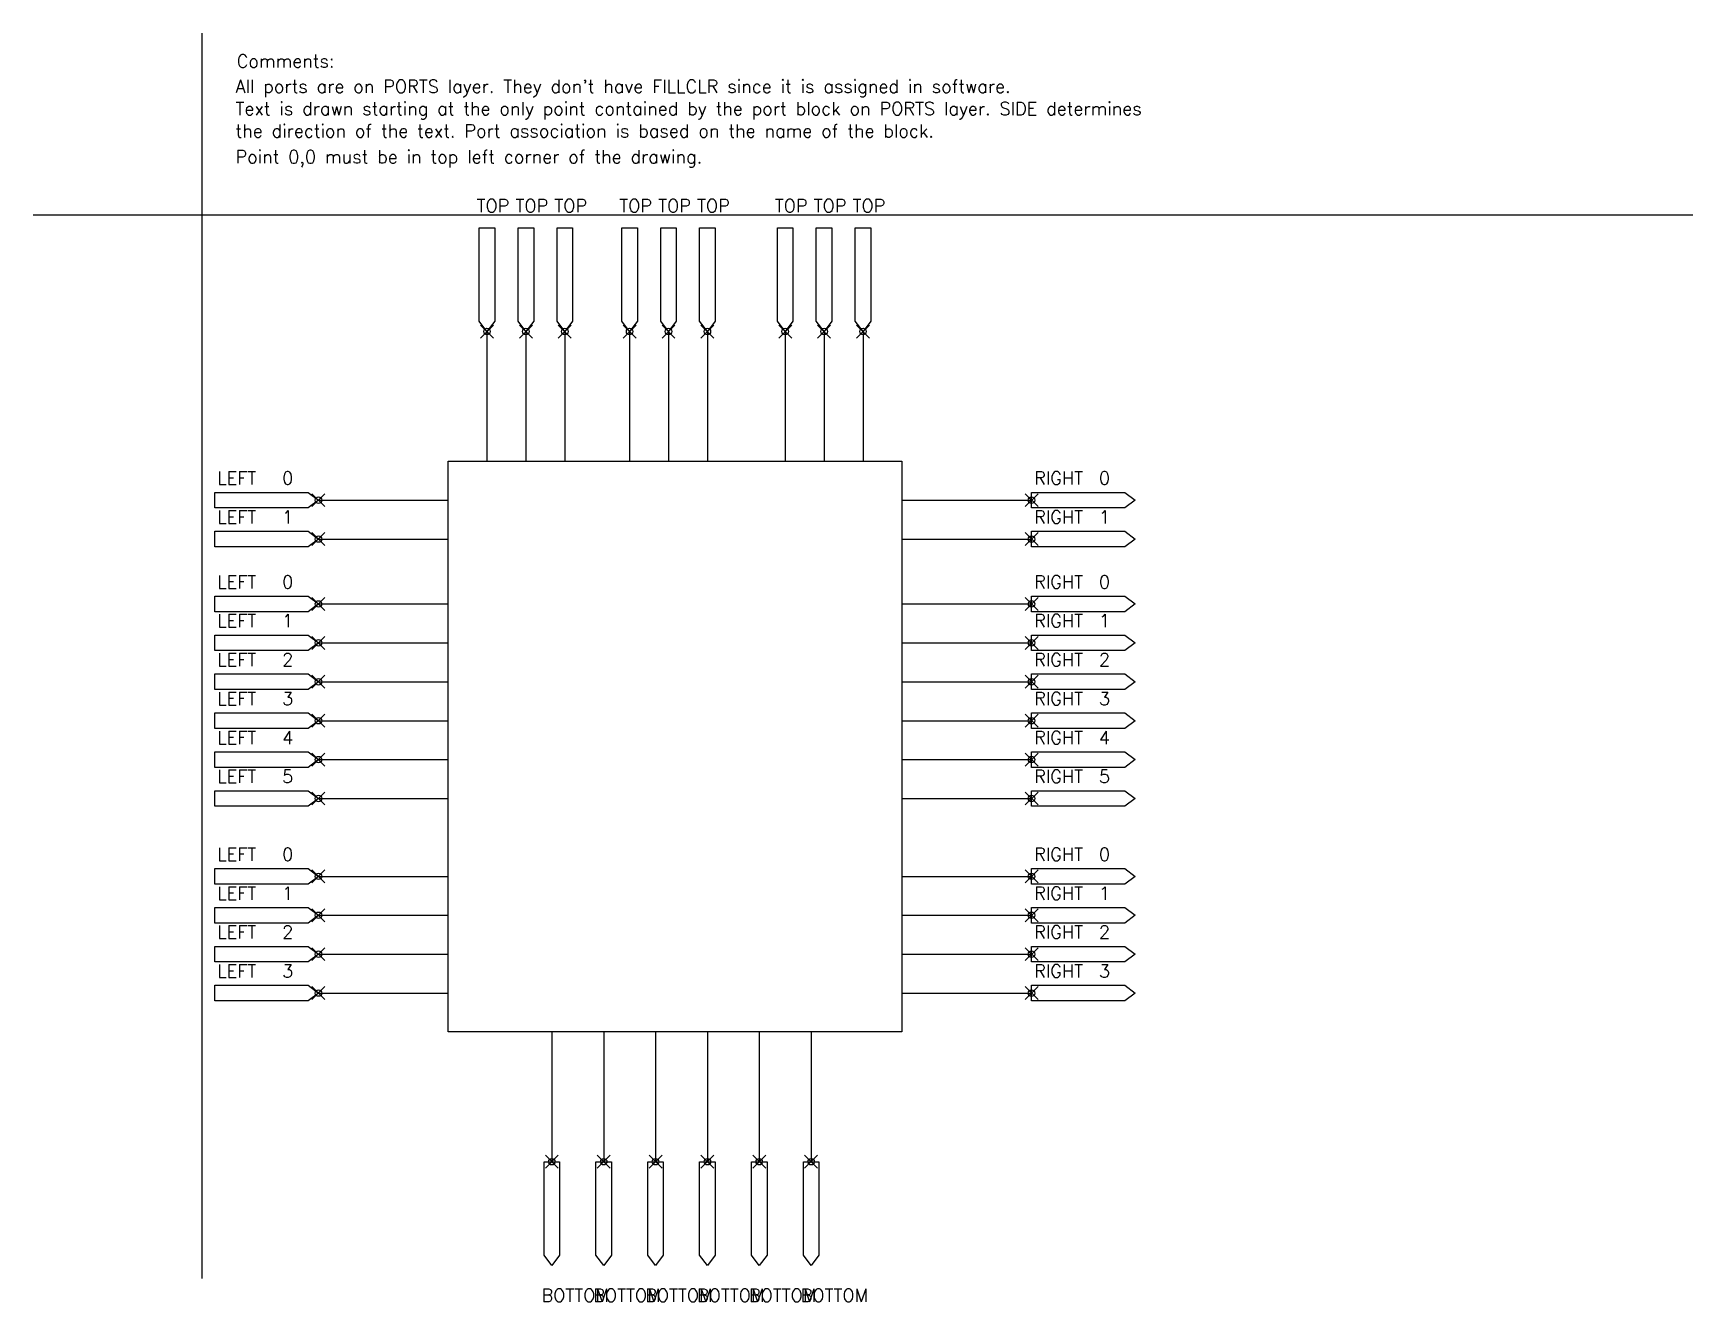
# Model space of a CAD drawing. Extents: x -130 to 1150, y -838 to 140.
import ezdxf

# ---------------------------------------------------------------- set-up
doc = ezdxf.new("R2010")
doc.units = 0
doc.header["$PDMODE"] = 35
doc.header["$PDSIZE"] = 5
for name, color, linetype in [('COMMENT', 254, 'CONTINUOUS'), ('DETAIL_MEDIUM', 182, 'CONTINUOUS'), ('PORTS', 188, 'CONTINUOUS')]:
    doc.layers.add(name, color=color, linetype=linetype)
doc.styles.add('SIMPLEX', font='simplex')
doc.styles.get("Standard").update_dxf_attribs({"font": 'txt.shx'})

# ---------------------------------------------------------------- blocks, each defined once
blk = doc.blocks.new('PLL_YGR_C_ENA', base_point=(10, -340))
at = {"layer": 'DETAIL_MEDIUM', "linetype": 'CONTINUOUS'}
blk.add_line((90, -330), (190, -330), dxfattribs=at)
at = {"layer": 'PORTS', "linetype": 'CONTINUOUS'}
blk.add_lwpolyline([(90, -330), (82, -336), (10, -336), (10, -324), (82, -324), (90, -330)], close=True, dxfattribs=at)
blk.add_point((90, -330), dxfattribs=at)
at = {"layer": 'PORTS', "linetype": 'CONTINUOUS', "style": 'SIMPLEX'}
for tag, p in [('SIDE', (12, -318)), ('INDEX', (62, -318))]:
    blk.add_attdef(tag, p, '', height=10, dxfattribs=at)
blk = doc.blocks.new('PLL_YGR_E_ENA', base_point=(10, -540))
at = {"layer": 'DETAIL_MEDIUM', "linetype": 'CONTINUOUS'}
blk.add_line((90, -530), (190, -530), dxfattribs=at)
at = {"layer": 'PORTS', "linetype": 'CONTINUOUS'}
blk.add_lwpolyline([(90, -530), (82, -536), (10, -536), (10, -524), (82, -524), (90, -530)], close=True, dxfattribs=at)
blk.add_point((90, -530), dxfattribs=at)
at = {"layer": 'PORTS', "linetype": 'CONTINUOUS', "style": 'SIMPLEX'}
for tag, p in [('SIDE', (12, -518)), ('INDEX', (62, -518))]:
    blk.add_attdef(tag, p, '', height=10, dxfattribs=at)
blk = doc.blocks.new('PLL_YGR_PLL_ENA', base_point=(210, -230))
at = {"layer": 'DETAIL_MEDIUM', "linetype": 'CONTINUOUS'}
blk.add_line((220, -130), (220, -230), dxfattribs=at)
at = {"layer": 'PORTS', "linetype": 'CONTINUOUS'}
blk.add_lwpolyline([(220, -130), (214, -122), (214, -50), (226, -50), (226, -122), (220, -130)], close=True, dxfattribs=at)
blk.add_point((220, -130), dxfattribs=at)
at = {"layer": 'PORTS', "linetype": 'CONTINUOUS', "style": 'SIMPLEX'}
blk.add_attdef('SIDE', (212, -38), '', height=10, dxfattribs=at)
blk = doc.blocks.new('PLL_YGR_ARESET', base_point=(240, -230))
at = {"layer": 'DETAIL_MEDIUM', "linetype": 'CONTINUOUS'}
blk.add_line((250, -130), (250, -230), dxfattribs=at)
at = {"layer": 'PORTS', "linetype": 'CONTINUOUS'}
blk.add_lwpolyline([(250, -130), (244, -122), (244, -50), (256, -50), (256, -122), (250, -130)], close=True, dxfattribs=at)
blk.add_point((250, -130), dxfattribs=at)
at = {"layer": 'PORTS', "linetype": 'CONTINUOUS', "style": 'SIMPLEX'}
blk.add_attdef('SIDE', (242, -38), '', height=10, dxfattribs=at)
blk = doc.blocks.new('PLL_YGR_PFDENA', base_point=(270, -230))
at = {"layer": 'DETAIL_MEDIUM', "linetype": 'CONTINUOUS'}
blk.add_line((280, -130), (280, -230), dxfattribs=at)
at = {"layer": 'PORTS', "linetype": 'CONTINUOUS'}
blk.add_lwpolyline([(280, -130), (274, -122), (274, -50), (286, -50), (286, -122), (280, -130)], close=True, dxfattribs=at)
blk.add_point((280, -130), dxfattribs=at)
at = {"layer": 'PORTS', "linetype": 'CONTINUOUS', "style": 'SIMPLEX'}
blk.add_attdef('SIDE', (272, -38), '', height=10, dxfattribs=at)
blk = doc.blocks.new('PLL_YGR_SCANCLK', base_point=(300, -230))
at = {"layer": 'DETAIL_MEDIUM', "linetype": 'CONTINUOUS'}
blk.add_line((310, -130), (310, -230), dxfattribs=at)
at = {"layer": 'PORTS', "linetype": 'CONTINUOUS'}
blk.add_lwpolyline([(310, -130), (304, -122), (304, -50), (316, -50), (316, -122), (310, -130)], close=True, dxfattribs=at)
blk.add_point((310, -130), dxfattribs=at)
at = {"layer": 'PORTS', "linetype": 'CONTINUOUS', "style": 'SIMPLEX'}
blk.add_attdef('SIDE', (302, -38), '', height=10, dxfattribs=at)
blk = doc.blocks.new('PLL_YGR_SCANACLR', base_point=(330, -230))
at = {"layer": 'DETAIL_MEDIUM', "linetype": 'CONTINUOUS'}
blk.add_line((340, -130), (340, -230), dxfattribs=at)
at = {"layer": 'PORTS', "linetype": 'CONTINUOUS'}
blk.add_lwpolyline([(340, -130), (334, -122), (334, -50), (346, -50), (346, -122), (340, -130)], close=True, dxfattribs=at)
blk.add_point((340, -130), dxfattribs=at)
at = {"layer": 'PORTS', "linetype": 'CONTINUOUS', "style": 'SIMPLEX'}
blk.add_attdef('SIDE', (332, -38), '', height=10, dxfattribs=at)
blk = doc.blocks.new('PLL_YGR_SCANDATA', base_point=(360, -230))
at = {"layer": 'DETAIL_MEDIUM', "linetype": 'CONTINUOUS'}
blk.add_line((370, -130), (370, -230), dxfattribs=at)
at = {"layer": 'PORTS', "linetype": 'CONTINUOUS'}
blk.add_lwpolyline([(370, -130), (364, -122), (364, -50), (376, -50), (376, -122), (370, -130)], close=True, dxfattribs=at)
blk.add_point((370, -130), dxfattribs=at)
at = {"layer": 'PORTS', "linetype": 'CONTINUOUS', "style": 'SIMPLEX'}
blk.add_attdef('SIDE', (362, -38), '', height=10, dxfattribs=at)
blk = doc.blocks.new('PLL_YGR_CLKSWITCH', base_point=(390, -230))
at = {"layer": 'DETAIL_MEDIUM', "linetype": 'CONTINUOUS'}
blk.add_line((400, -130), (400, -230), dxfattribs=at)
at = {"layer": 'PORTS', "linetype": 'CONTINUOUS'}
blk.add_lwpolyline([(400, -130), (394, -122), (394, -50), (406, -50), (406, -122), (400, -130)], close=True, dxfattribs=at)
blk.add_point((400, -130), dxfattribs=at)
at = {"layer": 'PORTS', "linetype": 'CONTINUOUS', "style": 'SIMPLEX'}
blk.add_attdef('SIDE', (392, -38), '', height=10, dxfattribs=at)
blk = doc.blocks.new('PLL_YGR_FBIN', base_point=(420, -230))
at = {"layer": 'DETAIL_MEDIUM', "linetype": 'CONTINUOUS'}
blk.add_line((430, -130), (430, -230), dxfattribs=at)
at = {"layer": 'PORTS', "linetype": 'CONTINUOUS'}
blk.add_lwpolyline([(430, -130), (424, -122), (424, -50), (436, -50), (436, -122), (430, -130)], close=True, dxfattribs=at)
blk.add_point((430, -130), dxfattribs=at)
at = {"layer": 'PORTS', "linetype": 'CONTINUOUS', "style": 'SIMPLEX'}
blk.add_attdef('SIDE', (422, -38), '', height=10, dxfattribs=at)
blk = doc.blocks.new('PLL_YGR_COMPARATOR', base_point=(450, -230))
at = {"layer": 'DETAIL_MEDIUM', "linetype": 'CONTINUOUS'}
blk.add_line((460, -130), (460, -230), dxfattribs=at)
at = {"layer": 'PORTS', "linetype": 'CONTINUOUS'}
blk.add_lwpolyline([(460, -130), (454, -122), (454, -50), (466, -50), (466, -122), (460, -130)], close=True, dxfattribs=at)
blk.add_point((460, -130), dxfattribs=at)
at = {"layer": 'PORTS', "linetype": 'CONTINUOUS', "style": 'SIMPLEX'}
blk.add_attdef('SIDE', (452, -38), '', height=10, dxfattribs=at)
blk = doc.blocks.new('PLL_YGR_C', base_point=(660, -270))
at = {"layer": 'DETAIL_MEDIUM', "linetype": 'CONTINUOUS'}
blk.add_line((660, -260), (760, -260), dxfattribs=at)
at = {"layer": 'PORTS', "linetype": 'CONTINUOUS'}
blk.add_lwpolyline([(840, -260), (832, -266), (760, -266), (760, -254), (832, -254), (840, -260)], close=True, dxfattribs=at)
blk.add_point((760, -260), dxfattribs=at)
at = {"layer": 'PORTS', "linetype": 'CONTINUOUS', "style": 'SIMPLEX'}
for tag, p in [('SIDE', (762, -248)), ('INDEX', (812, -248))]:
    blk.add_attdef(tag, p, '', height=10, rotation=0, dxfattribs=at)
blk = doc.blocks.new('PLL_YGR_E', base_point=(660, -460))
at = {"layer": 'DETAIL_MEDIUM', "linetype": 'CONTINUOUS'}
blk.add_line((660, -450), (760, -450), dxfattribs=at)
at = {"layer": 'PORTS', "linetype": 'CONTINUOUS'}
blk.add_lwpolyline([(840, -450), (832, -456), (760, -456), (760, -444), (832, -444), (840, -450)], close=True, dxfattribs=at)
blk.add_point((760, -450), dxfattribs=at)
at = {"layer": 'PORTS', "linetype": 'CONTINUOUS', "style": 'SIMPLEX'}
for tag, p in [('SIDE', (762, -438)), ('INDEX', (812, -438))]:
    blk.add_attdef(tag, p, '', height=10, rotation=0, dxfattribs=at)
blk = doc.blocks.new('PLL_YGR_SCANDATAOUT', base_point=(260, -860))
at = {"layer": 'DETAIL_MEDIUM', "linetype": 'CONTINUOUS'}
blk.add_line((270, -680), (270, -780), dxfattribs=at)
at = {"layer": 'PORTS', "linetype": 'CONTINUOUS'}
blk.add_lwpolyline([(270, -860), (264, -852), (264, -780), (276, -780), (276, -852), (270, -860)], close=True, dxfattribs=at)
blk.add_point((270, -780), dxfattribs=at)
at = {"layer": 'PORTS', "linetype": 'CONTINUOUS', "style": 'SIMPLEX'}
blk.add_attdef('SIDE', (262, -888), '', height=10, dxfattribs=at)
blk = doc.blocks.new('PLL_YGR_LOCKED', base_point=(320, -860))
at = {"layer": 'DETAIL_MEDIUM', "linetype": 'CONTINUOUS'}
blk.add_line((330, -680), (330, -780), dxfattribs=at)
at = {"layer": 'PORTS', "linetype": 'CONTINUOUS'}
blk.add_lwpolyline([(330, -860), (324, -852), (324, -780), (336, -780), (336, -852), (330, -860)], close=True, dxfattribs=at)
blk.add_point((330, -780), dxfattribs=at)
at = {"layer": 'PORTS', "linetype": 'CONTINUOUS', "style": 'SIMPLEX'}
blk.add_attdef('SIDE', (322, -888), '', height=10, dxfattribs=at)
blk = doc.blocks.new('PLL_YGR_ACTIVECLOCK', base_point=(390, -860))
at = {"layer": 'DETAIL_MEDIUM', "linetype": 'CONTINUOUS'}
blk.add_line((400, -680), (400, -780), dxfattribs=at)
at = {"layer": 'PORTS', "linetype": 'CONTINUOUS'}
blk.add_lwpolyline([(400, -860), (394, -852), (394, -780), (406, -780), (406, -852), (400, -860)], close=True, dxfattribs=at)
blk.add_point((400, -780), dxfattribs=at)
at = {"layer": 'PORTS', "linetype": 'CONTINUOUS', "style": 'SIMPLEX'}
blk.add_attdef('SIDE', (392, -888), '', height=10, dxfattribs=at)
blk = doc.blocks.new('PLL_YGR_CLKLOSS', base_point=(450, -860))
at = {"layer": 'DETAIL_MEDIUM', "linetype": 'CONTINUOUS'}
blk.add_line((460, -680), (460, -780), dxfattribs=at)
at = {"layer": 'PORTS', "linetype": 'CONTINUOUS'}
blk.add_lwpolyline([(460, -860), (454, -852), (454, -780), (466, -780), (466, -852), (460, -860)], close=True, dxfattribs=at)
blk.add_point((460, -780), dxfattribs=at)
at = {"layer": 'PORTS', "linetype": 'CONTINUOUS', "style": 'SIMPLEX'}
blk.add_attdef('SIDE', (452, -888), '', height=10, dxfattribs=at)
blk = doc.blocks.new('PLL_YGR_ENABLE_OUT0', base_point=(420, -850))
at = {"layer": 'DETAIL_MEDIUM', "linetype": 'CONTINUOUS'}
blk.add_line((430, -670), (430, -770), dxfattribs=at)
at = {"layer": 'PORTS', "linetype": 'CONTINUOUS'}
blk.add_lwpolyline([(430, -850), (424, -842), (424, -770), (436, -770), (436, -842), (430, -850)], close=True, dxfattribs=at)
blk.add_point((430, -770), dxfattribs=at)
at = {"layer": 'PORTS', "linetype": 'CONTINUOUS', "style": 'SIMPLEX'}
blk.add_attdef('SIDE', (422, -878), '', height=10, dxfattribs=at)
blk = doc.blocks.new('PLL_YGR_ENABLE_OUT1', base_point=(460, -850))
at = {"layer": 'DETAIL_MEDIUM', "linetype": 'CONTINUOUS'}
blk.add_line((470, -670), (470, -770), dxfattribs=at)
at = {"layer": 'PORTS', "linetype": 'CONTINUOUS'}
blk.add_lwpolyline([(470, -850), (464, -842), (464, -770), (476, -770), (476, -842), (470, -850)], close=True, dxfattribs=at)
blk.add_point((470, -770), dxfattribs=at)
at = {"layer": 'PORTS', "linetype": 'CONTINUOUS', "style": 'SIMPLEX'}
blk.add_attdef('SIDE', (462, -878), '', height=10, dxfattribs=at)
blk = doc.blocks.new('PLL_YGR_INCLK', base_point=(10, -230))
at = {"layer": 'DETAIL_MEDIUM', "linetype": 'CONTINUOUS'}
blk.add_line((90, -220), (190, -220), dxfattribs=at)
at = {"layer": 'PORTS', "linetype": 'CONTINUOUS'}
blk.add_lwpolyline([(90, -220), (82, -226), (10, -226), (10, -214), (82, -214), (90, -220)], close=True, dxfattribs=at)
blk.add_point((90, -220), dxfattribs=at)
at = {"layer": 'PORTS', "linetype": 'CONTINUOUS', "style": 'SIMPLEX'}
blk.add_attdef('SIDE', (12, -208), '', height=10, dxfattribs=at)
blk.add_attdef('INDEX', (62, -208), '', height=10, rotation=0, dxfattribs=at)
blk = doc.blocks.new('PLL_YGR_CLKBAD', base_point=(540, -230))
at = {"layer": 'DETAIL_MEDIUM', "linetype": 'CONTINUOUS'}
blk.add_line((540, -220), (640, -220), dxfattribs=at)
at = {"layer": 'PORTS', "linetype": 'CONTINUOUS'}
blk.add_lwpolyline([(720, -220), (712, -226), (640, -226), (640, -214), (712, -214), (720, -220)], close=True, dxfattribs=at)
blk.add_point((640, -220), dxfattribs=at)
at = {"layer": 'PORTS', "linetype": 'CONTINUOUS', "style": 'SIMPLEX'}
for tag, p in [('SIDE', (642, -208)), ('INDEX', (692, -208))]:
    blk.add_attdef(tag, p, '', height=10, rotation=0, dxfattribs=at)
blk = doc.blocks.new('PLL_YGR')
at = {"layer": 'DETAIL_MEDIUM', "linetype": 'CONTINUOUS'}
blk.add_lwpolyline([(540, -630), (190, -630), (190, -190), (540, -190)], close=True, dxfattribs=at)
for name, p, values in [('PLL_YGR_PLL_ENA', (210, -190), {'SIDE': 'TOP'}), ('PLL_YGR_ARESET', (240, -190), {'SIDE': 'TOP'}), ('PLL_YGR_PFDENA', (270, -190), {'SIDE': 'TOP'}), ('PLL_YGR_SCANCLK', (320, -190), {'SIDE': 'TOP'}), ('PLL_YGR_SCANACLR', (350, -190), {'SIDE': 'TOP'}), ('PLL_YGR_SCANDATA', (380, -190), {'SIDE': 'TOP'}), ('PLL_YGR_CLKSWITCH', (440, -190), {'SIDE': 'TOP'}), ('PLL_YGR_FBIN', (470, -190), {'SIDE': 'TOP'}), ('PLL_YGR_COMPARATOR', (500, -190), {'SIDE': 'TOP'}), ('PLL_YGR_INCLK', (10, -230), {'SIDE': 'LEFT', 'INDEX': '0'}), ('PLL_YGR_CLKBAD', (540, -230), {'SIDE': 'RIGHT', 'INDEX': '0'}), ('PLL_YGR_INCLK', (10, -260), {'SIDE': 'LEFT', 'INDEX': '1'}), ('PLL_YGR_CLKBAD', (540, -260), {'SIDE': 'RIGHT', 'INDEX': '1'}), ('PLL_YGR_C_ENA', (10, -310), {'SIDE': 'LEFT', 'INDEX': '0'}), ('PLL_YGR_C', (540, -310), {'SIDE': 'RIGHT', 'INDEX': '0'}), ('PLL_YGR_C_ENA', (10, -340), {'SIDE': 'LEFT', 'INDEX': '1'}), ('PLL_YGR_C', (540, -340), {'SIDE': 'RIGHT', 'INDEX': '1'}), ('PLL_YGR_C_ENA', (10, -370), {'SIDE': 'LEFT', 'INDEX': '2'}), ('PLL_YGR_C', (540, -370), {'SIDE': 'RIGHT', 'INDEX': '2'}), ('PLL_YGR_C_ENA', (10, -400), {'SIDE': 'LEFT', 'INDEX': '3'}), ('PLL_YGR_C', (540, -400), {'SIDE': 'RIGHT', 'INDEX': '3'}), ('PLL_YGR_C_ENA', (10, -430), {'SIDE': 'LEFT', 'INDEX': '4'}), ('PLL_YGR_C', (540, -430), {'SIDE': 'RIGHT', 'INDEX': '4'}), ('PLL_YGR_C_ENA', (10, -460), {'SIDE': 'LEFT', 'INDEX': '5'}), ('PLL_YGR_C', (540, -460), {'SIDE': 'RIGHT', 'INDEX': '5'}), ('PLL_YGR_E_ENA', (10, -520), {'SIDE': 'LEFT', 'INDEX': '0'}), ('PLL_YGR_E', (540, -520), {'SIDE': 'RIGHT', 'INDEX': '0'}), ('PLL_YGR_E_ENA', (10, -550), {'SIDE': 'LEFT', 'INDEX': '1'}), ('PLL_YGR_E', (540, -550), {'SIDE': 'RIGHT', 'INDEX': '1'}), ('PLL_YGR_E_ENA', (10, -580), {'SIDE': 'LEFT', 'INDEX': '2'}), ('PLL_YGR_E', (540, -580), {'SIDE': 'RIGHT', 'INDEX': '2'}), ('PLL_YGR_E_ENA', (10, -610), {'SIDE': 'LEFT', 'INDEX': '3'}), ('PLL_YGR_E', (540, -610), {'SIDE': 'RIGHT', 'INDEX': '3'}), ('PLL_YGR_SCANDATAOUT', (260, -810), {'SIDE': 'BOTTOM'}), ('PLL_YGR_LOCKED', (300, -810), {'SIDE': 'BOTTOM'}), ('PLL_YGR_ACTIVECLOCK', (340, -810), {'SIDE': 'BOTTOM'}), ('PLL_YGR_CLKLOSS', (380, -810), {'SIDE': 'BOTTOM'}), ('PLL_YGR_ENABLE_OUT0', (420, -810), {'SIDE': 'BOTTOM'}), ('PLL_YGR_ENABLE_OUT1', (460, -810), {'SIDE': 'BOTTOM'})]:
    blk.add_blockref(name, p, dxfattribs=at).add_auto_attribs(values)

msp = doc.modelspace()

# ---------------------------------------------------------------- linework, layer by layer
at = {"layer": 'COMMENT', "linetype": 'CONTINUOUS'}
for p, q in [((0, 140), (0, -820)), ((-130, 0), (1150, 0))]:
    msp.add_line(p, q, dxfattribs=at)

# ---------------------------------------------------------------- block references
at = {"layer": 'DETAIL_MEDIUM', "linetype": 'CONTINUOUS'}
msp.add_blockref('PLL_YGR', (0, 0), dxfattribs=at)

# ---------------------------------------------------------------- texts
at = {"layer": 'COMMENT'}
msp.add_text('Comments:', height=10, dxfattribs=at).set_placement((27, 113.5))
at = {"layer": 'COMMENT', "linetype": 'CONTINUOUS', "style": 'SIMPLEX'}
for s, p in [("All ports are on PORTS layer. They don't have FILLCLR since it is assigned in software.", (26, 94)), ('Text is drawn starting at the only point contained by the port block on PORTS layer. SIDE determines ', (26, 76.857143)), ('the direction of the text. Port association is based on the name of the block.', (26, 59.714286)), ('Point 0,0 must be in top left corner of the drawing.', (26, 39.714286))]:
    msp.add_text(s, height=10, dxfattribs=at).set_placement(p)

doc.saveas('drawing.dxf')
